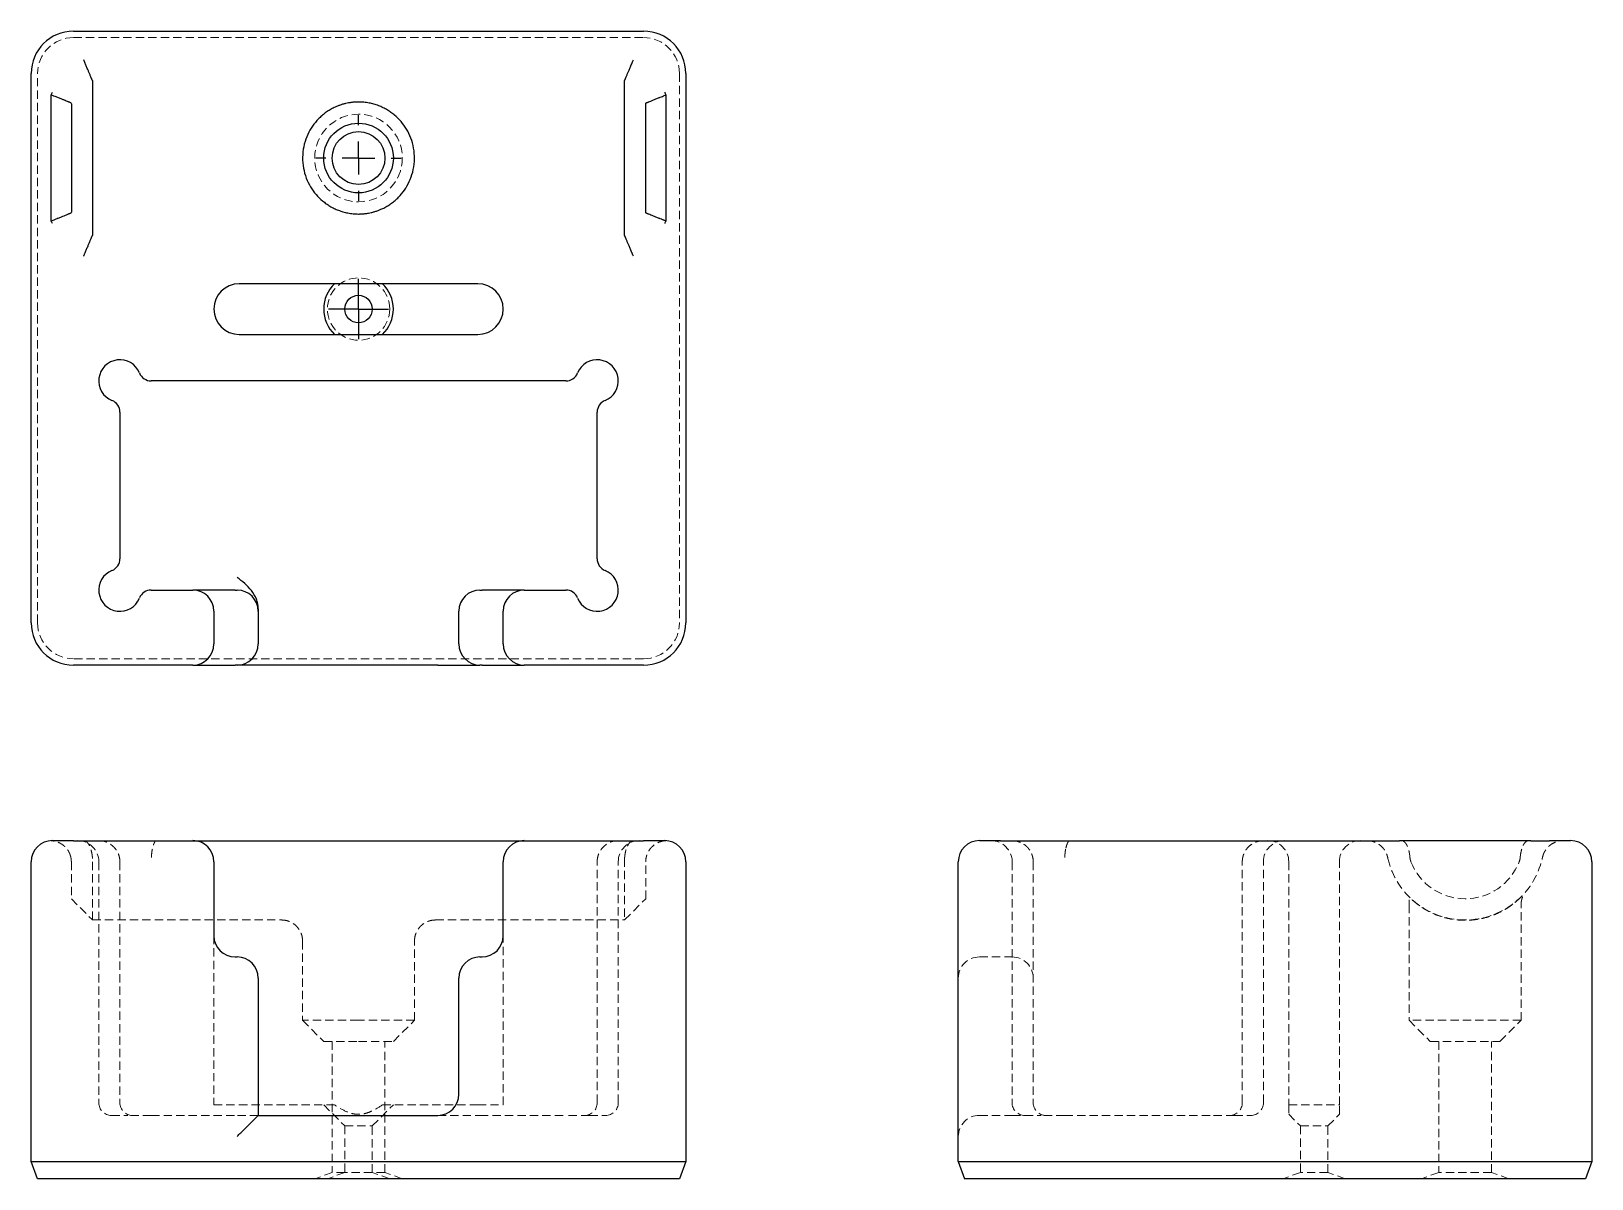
# Model space of a CAD drawing. Header units: millimetres. Extents: x 33 to 271, y 31 to 206.
import ezdxf

# ---------------------------------------------------------------- set-up
doc = ezdxf.new("R2010")
doc.units = ezdxf.units.MM
doc.linetypes.add('HIDDEN', pattern=[1.905, 1.27, -0.635])
doc.layers.add('10', color=7, linetype='Continuous')

# ---------------------------------------------------------------- blocks, each defined once
blk = doc.blocks.new('SW_CENTERMARKSYMBOL_0')
at = {"layer": '10', "color": 0}
for p, q in [((0, 5), (0, 6.53)), ((0, 0), (0, 2.5)), ((-5, 0), (-6.53, 0)), ((0, 0), (-2.5, 0)), ((0, 0), (0, -2.5)), ((0, 0), (2.5, 0)), ((5, 0), (6.53, 0)), ((0, -5), (0, -6.53))]:
    blk.add_line(p, q, dxfattribs=at)
blk = doc.blocks.new('SW_CENTERMARKSYMBOL_1')
at = {"layer": '10', "color": 0}
for p, q in [((0, 2.5), (0, 4.6)), ((0, 0), (0, 2.5)), ((-2.5, 0), (-4.6, 0)), ((0, 0), (-2.5, 0)), ((0, 0), (0, -2.5)), ((0, 0), (2.5, 0)), ((2.5, 0), (4.6, 0)), ((0, -2.5), (0, -4.6))]:
    blk.add_line(p, q, dxfattribs=at)

msp = doc.modelspace()

# ---------------------------------------------------------------- linework, layer by layer
at = {"color": 7, "linetype": 'Continuous', "lineweight": 25}
for p, q in [((39.45, 206.39), (126.55, 206.39)), ((33, 116.06), (33, 199.94)), ((42.35, 198.82), (42.35, 175.24)), ((123.65, 175.24), (123.65, 198.82)), ((133, 199.94), (133, 116.06)), ((36.06, 177.41), (36.06, 196.65)), ((129.94, 196.65), (129.94, 177.41)), ((39.13, 195.3), (39.13, 178.77)), ((126.87, 178.77), (126.87, 195.3)), ((101.23, 167.84), (64.77, 167.84)), ((64.77, 160.1), (101.23, 160.1)), ((114.67, 153), (51.33, 153)), ((46.55, 148.22), (46.55, 125.85)), ((119.45, 125.85), (119.45, 148.22)), ((51.33, 121.06), (57.68, 121.06)), ((64.13, 121.06), (57.68, 121.06)), ((64.13, 121.06), (64.45, 121.06)), ((101.55, 121.06), (101.87, 121.06)), ((108.32, 121.06), (101.87, 121.06)), ((108.32, 121.06), (114.67, 121.06)), ((60.9, 117.84), (60.9, 112.84)), ((67.68, 118.22), (67.68, 117.84)), ((67.68, 117.84), (67.68, 112.84)), ((98.32, 112.84), (98.32, 117.84)), ((105.1, 112.84), (105.1, 117.84)), ((57.68, 109.61), (39.45, 109.61)), ((57.68, 109.61), (64.13, 109.61)), ((64.45, 109.61), (64.13, 109.61)), ((95.1, 109.61), (64.45, 109.61)), ((95.1, 109.61), (101.55, 109.61)), ((101.87, 109.61), (101.55, 109.61)), ((101.87, 109.61), (108.32, 109.61)), ((126.55, 109.61), (108.32, 109.61)), ((39.45, 82.8), (36.23, 82.8)), ((39.45, 82.8), (57.68, 82.8)), ((57.68, 82.8), (108.32, 82.8)), ((108.32, 82.8), (126.55, 82.8)), ((129.77, 82.8), (126.55, 82.8)), ((181.06, 82.8), (177.84, 82.8)), ((181.06, 82.8), (242.01, 82.8)), ((261.65, 82.8), (242.41, 82.8)), ((262.06, 82.8), (264.94, 82.8)), ((268.16, 82.8), (264.94, 82.8)), ((33, 33.85), (33, 79.58)), ((60.9, 79.58), (60.9, 68.29)), ((105.1, 68.29), (105.1, 79.58)), ((133, 79.58), (133, 33.85)), ((174.61, 33.85), (174.61, 79.58)), ((271.39, 79.58), (271.39, 33.85)), ((64.13, 65.06), (64.45, 65.06)), ((101.55, 65.06), (101.87, 65.06)), ((67.68, 61.83), (67.68, 40.87)), ((98.32, 44.09), (98.32, 61.83)), ((67.68, 40.87), (95.1, 40.87)), ((33.97, 31.19), (33, 33.85)), ((33, 33.85), (39.45, 33.85)), ((39.45, 33.85), (126.55, 33.85)), ((126.55, 33.85), (133, 33.85)), ((133, 33.85), (132.03, 31.19)), ((174.61, 33.85), (181.06, 33.85)), ((174.61, 33.85), (175.58, 31.19)), ((181.06, 33.85), (264.94, 33.85)), ((264.94, 33.85), (271.39, 33.85)), ((271.39, 33.85), (270.42, 31.19)), ((39.45, 31.19), (33.97, 31.19)), ((126.55, 31.19), (39.45, 31.19)), ((132.03, 31.19), (126.55, 31.19)), ((181.06, 31.19), (175.58, 31.19)), ((264.94, 31.19), (181.06, 31.19)), ((270.42, 31.19), (264.94, 31.19))]:
    msp.add_line(p, q, dxfattribs=at)
at = {"color": 7, "linetype": 'HIDDEN', "lineweight": 18}
for p, q in [((39.45, 205.42), (126.55, 205.42)), ((33.97, 116.06), (33.97, 199.94)), ((132.03, 199.94), (132.03, 116.06)), ((126.55, 110.58), (39.45, 110.58)), ((39.13, 79.58), (39.13, 73.93)), ((42.35, 70.7), (42.35, 80.09)), ((43.32, 79.58), (43.32, 42.8)), ((46.55, 79.58), (46.55, 42.8)), ((119.45, 42.8), (119.45, 79.58)), ((122.68, 42.8), (122.68, 79.58)), ((123.65, 80.09), (123.65, 70.7)), ((126.87, 73.93), (126.87, 79.58)), ((182.84, 79.58), (182.84, 42.8)), ((186.06, 79.58), (186.06, 42.8)), ((218, 42.8), (218, 79.58)), ((221.23, 42.8), (221.23, 79.58)), ((225.1, 79.58), (225.1, 42.48)), ((232.84, 42.48), (232.84, 79.58)), ((39.13, 73.93), (42.35, 70.7)), ((123.65, 70.7), (126.87, 73.93)), ((243.48, 73.01), (243.48, 55.38)), ((260.58, 55.38), (260.58, 73.01)), ((42.35, 70.7), (71.24, 70.7)), ((94.76, 70.7), (123.65, 70.7)), ((60.9, 68.29), (60.9, 42.48)), ((74.45, 67.48), (74.45, 55.38)), ((91.55, 55.38), (91.55, 67.48)), ((105.1, 42.48), (105.1, 68.29)), ((177.84, 65.06), (182.84, 65.06)), ((83, 55.38), (74.45, 55.38)), ((74.45, 55.38), (77.68, 52.16)), ((91.55, 55.38), (83, 55.38)), ((88.32, 52.16), (91.55, 55.38)), ((260.58, 55.38), (243.48, 55.38)), ((243.48, 55.38), (246.71, 52.16)), ((257.35, 52.16), (260.58, 55.38)), ((77.68, 52.16), (83, 52.16)), ((78.97, 52.16), (78.97, 32.16)), ((83, 52.16), (88.32, 52.16)), ((87.03, 32.16), (87.03, 52.16)), ((246.71, 52.16), (257.35, 52.16)), ((248, 52.16), (248, 32.16)), ((256.06, 32.16), (256.06, 52.16)), ((45.26, 40.87), (47.74, 40.87)), ((51.33, 40.87), (47.74, 40.87)), ((51.33, 40.87), (64.45, 40.87)), ((60.9, 42.48), (64.77, 42.48)), ((64.77, 42.48), (79.35, 42.48)), ((77.68, 42.48), (80.9, 39.25)), ((85.1, 39.25), (88.32, 42.48)), ((86.65, 42.48), (101.23, 42.48)), ((101.23, 42.48), (105.1, 42.48)), ((101.55, 40.87), (114.67, 40.87)), ((118.26, 40.87), (114.67, 40.87)), ((118.26, 40.87), (120.74, 40.87)), ((177.84, 40.87), (182.84, 40.87)), ((184.77, 40.87), (187.26, 40.87)), ((190.85, 40.87), (187.26, 40.87)), ((190.85, 40.87), (213.22, 40.87)), ((216.8, 40.87), (213.22, 40.87)), ((216.8, 40.87), (219.29, 40.87)), ((225.1, 42.48), (232.84, 42.48)), ((225.1, 41.03), (226.87, 39.25)), ((231.06, 39.25), (232.84, 41.03)), ((80.9, 39.25), (85.1, 39.25)), ((80.9, 39.25), (80.9, 32.16)), ((85.1, 32.16), (85.1, 39.25)), ((226.87, 39.25), (231.06, 39.25)), ((226.87, 39.25), (226.87, 32.16)), ((231.06, 32.16), (231.06, 39.25)), ((78.97, 32.16), (76.31, 31.19)), ((80.9, 32.16), (78.24, 31.19)), ((80.9, 32.16), (78.97, 32.16)), ((85.1, 32.16), (80.9, 32.16)), ((87.03, 32.16), (85.1, 32.16)), ((87.76, 31.19), (85.1, 32.16)), ((89.69, 31.19), (87.03, 32.16)), ((226.87, 32.16), (224.21, 31.19)), ((231.06, 32.16), (226.87, 32.16)), ((233.72, 31.19), (231.06, 32.16)), ((248, 32.16), (245.34, 31.19)), ((256.06, 32.16), (248, 32.16)), ((258.72, 31.19), (256.06, 32.16))]:
    msp.add_line(p, q, dxfattribs=at)
for centre, radius in [((83, 187.03), 6.69), ((83, 163.97), 4.76)]:
    msp.add_circle(centre, radius, dxfattribs=at)
at = {"color": 7, "linetype": 'Continuous', "lineweight": 25}
for centre, radius in [((83, 187.03), 5.32), ((83, 187.03), 4.03), ((83, 163.97), 2.1)]:
    msp.add_circle(centre, radius, dxfattribs=at)
for centre, radius, start, end in [((39.45, 199.94), 6.45, 90, 180), ((126.55, 199.94), 6.45, 0, 90), ((64.77, 163.97), 3.87, 90, 270), ((83, 163.97), 5.32, 133.3418, 226.6582), ((83, 163.97), 5.32, 313.3418, 46.6582), ((101.23, 163.97), 3.87, 270, 90), ((46.55, 153), 3.23, 22.0243, 247.9757), ((119.45, 153), 3.23, 292.0243, 157.9757), ((51.33, 154.94), 1.94, 202.0243, 270), ((114.67, 154.94), 1.94, 270, 337.9757), ((44.61, 148.22), 1.94, 0, 67.9757), ((121.39, 148.22), 1.94, 112.0243, 180), ((46.55, 121.06), 3.23, 112.0243, 337.9757), ((44.61, 125.85), 1.94, 292.0243, 0), ((119.45, 121.06), 3.23, 202.0243, 67.9757), ((121.39, 125.85), 1.94, 180, 247.9757), ((51.33, 119.13), 1.94, 90, 157.9757), ((57.68, 117.84), 3.23, 0, 90), ((64.45, 117.84), 3.23, 0, 90), ((101.55, 117.84), 3.23, 90, 180), ((108.32, 117.84), 3.23, 90, 180), ((114.67, 119.13), 1.94, 22.0243, 90), ((39.45, 116.06), 6.45, 180, 270), ((126.55, 116.06), 6.45, 270, 0), ((57.68, 112.84), 3.23, 270, 0), ((64.45, 112.84), 3.23, 270, 0), ((101.55, 112.84), 3.23, 180, 270), ((108.32, 112.84), 3.23, 180, 270), ((36.23, 79.58), 3.23, 90, 180), ((57.68, 79.58), 3.23, 0, 90), ((108.32, 79.58), 3.23, 90, 180), ((129.77, 79.58), 3.23, 0, 90), ((177.84, 79.58), 3.23, 90, 180), ((268.16, 79.58), 3.23, 0, 90), ((64.13, 68.29), 3.23, 180, 270), ((101.87, 68.29), 3.23, 270, 0), ((64.45, 61.83), 3.23, 0, 90), ((101.55, 61.83), 3.23, 90, 180), ((95.1, 44.09), 3.23, 270, 0)]:
    msp.add_arc(centre, radius, start, end, dxfattribs=at)
at = {"color": 7, "linetype": 'HIDDEN', "lineweight": 18}
for centre, radius, start, end in [((39.45, 199.94), 5.48, 90, 180), ((126.55, 199.94), 5.48, 0, 90), ((39.45, 116.06), 5.48, 180, 270), ((126.55, 116.06), 5.48, 270, 0), ((40.1, 79.58), 3.23, 0, 90), ((125.9, 79.58), 3.23, 90, 180), ((179.61, 79.58), 3.23, 0, 90), ((182.84, 79.58), 3.23, 66.851, 87.6006), ((224.45, 79.58), 3.23, 90, 180), ((221.87, 79.58), 3.23, 0, 90), ((236.06, 79.58), 3.23, 90, 180), ((252.03, 82.8), 12.1, 192.9653, 347.0347), ((252.03, 82.8), 8.87, 201.3237, 338.6763), ((177.84, 61.83), 3.23, 90, 180), ((182.84, 61.83), 3.23, 0, 90), ((45.26, 42.8), 1.94, 180, 270), ((48.48, 42.8), 1.94, 180, 270), ((117.52, 42.8), 1.94, 270, 0), ((120.74, 42.8), 1.94, 270, 0), ((177.84, 37.64), 3.23, 90, 180), ((184.77, 42.8), 1.94, 180, 270), ((188, 42.8), 1.94, 180, 270), ((216.06, 42.8), 1.94, 270, 0), ((219.29, 42.8), 1.94, 270, 0)]:
    msp.add_arc(centre, radius, start, end, dxfattribs=at)
at = {"color": 7, "linetype": 'Continuous', "lineweight": 25}
for points, knots in [([(42.35, 198.86), (42.34, 198.87), (42.33, 198.89), (42.31, 198.94), (42.29, 198.99), (42.27, 199.05), (42.24, 199.12), (42.2, 199.2), (42.14, 199.35), (42.03, 199.61), (41.87, 200), (41.67, 200.46), (41.5, 200.87), (41.35, 201.22), (41.24, 201.48), (41.13, 201.75), (41.06, 201.92), (41.02, 202.01)], [0, 0, 0, 0, 0.034298, 0.069112, 0.104422, 0.140208, 0.176445, 0.213106, 0.250162, 0.369672, 0.500127, 0.612398, 0.750026, 0.812785, 0.874616, 0.937535, 1, 1, 1, 1]), ([(123.65, 198.86), (123.66, 198.87), (123.67, 198.89), (123.69, 198.94), (123.71, 198.99), (123.74, 199.05), (123.76, 199.12), (123.8, 199.2), (123.86, 199.35), (123.97, 199.61), (124.14, 200), (124.33, 200.46), (124.5, 200.88), (124.66, 201.26), (124.81, 201.61), (124.92, 201.87), (124.98, 202.01)], [0, 0, 0, 0, 0.034709, 0.069739, 0.105104, 0.140818, 0.176894, 0.213343, 0.250179, 0.371043, 0.50016, 0.617975, 0.750075, 0.81459, 0.897901, 1, 1, 1, 1]), ([(39.06, 195.45), (39.05, 195.46), (39.02, 195.47), (38.97, 195.49), (38.91, 195.51), (38.83, 195.54), (38.75, 195.58), (38.61, 195.64), (38.36, 195.73), (37.98, 195.88), (37.55, 196.06), (37.15, 196.22), (36.78, 196.37), (36.45, 196.5), (36.2, 196.6), (36.06, 196.65)], [0, 0, 0, 0, 0.04062, 0.081646, 0.123096, 0.164989, 0.20734, 0.250167, 0.371392, 0.500212, 0.618717, 0.750185, 0.818824, 0.902096, 1, 1, 1, 1]), ([(83, 195.58), (82.93, 195.58), (82.79, 195.58), (82.57, 195.57), (82.35, 195.56), (82.14, 195.54), (81.92, 195.51), (81.7, 195.48), (81.4, 195.43), (81.02, 195.35), (80.56, 195.23), (80.26, 195.13), (80.1, 195.07)], [0, 0, 0, 0, 0.0693238, 0.1392149, 0.2097923, 0.2811714, 0.3534638, 0.426777, 0.5012139, 0.6567546, 0.8228214, 1, 1, 1, 1]), ([(85.86, 178.98), (85.94, 179), (86.09, 179.06), (86.31, 179.15), (86.57, 179.26), (86.86, 179.4), (87.27, 179.62), (87.77, 179.93), (88.33, 180.34), (88.86, 180.79), (89.51, 181.46), (90.24, 182.41), (90.94, 183.74), (91.41, 185.26), (91.6, 186.9), (91.46, 188.56), (91.03, 190.1), (90.36, 191.46), (89.52, 192.62), (88.69, 193.44), (87.96, 194.01), (87.38, 194.39), (86.86, 194.67), (86.42, 194.87), (85.96, 195.06), (85.37, 195.26), (84.74, 195.41), (84.22, 195.5), (83.81, 195.55), (83.4, 195.58), (83.13, 195.58), (83, 195.58)], [0, 0, 0, 0, 0.010068, 0.020532, 0.031397, 0.0462, 0.062534, 0.093636, 0.124869, 0.156249, 0.187581, 0.250208, 0.312671, 0.37523, 0.437625, 0.499805, 0.562533, 0.624814, 0.687325, 0.749647, 0.780988, 0.812225, 0.843351, 0.859459, 0.874603, 0.907603, 0.937197, 0.953496, 0.969342, 0.984814, 1, 1, 1, 1]), ([(126.94, 195.45), (126.95, 195.46), (126.98, 195.47), (127.03, 195.49), (127.09, 195.51), (127.16, 195.54), (127.25, 195.58), (127.39, 195.64), (127.64, 195.73), (128.01, 195.88), (128.45, 196.06), (128.81, 196.2), (129.15, 196.34), (129.41, 196.44), (129.69, 196.55), (129.86, 196.62), (129.94, 196.65)], [0, 0, 0, 0, 0.040116, 0.080918, 0.122368, 0.164424, 0.207036, 0.250154, 0.36997, 0.500187, 0.61363, 0.750149, 0.792355, 0.874963, 0.944697, 1, 1, 1, 1]), ([(80.1, 195.07), (80.03, 195.05), (79.88, 194.99), (79.65, 194.9), (79.4, 194.79), (79.11, 194.65), (78.7, 194.43), (78.2, 194.12), (77.64, 193.7), (77.12, 193.25), (76.47, 192.58), (75.74, 191.63), (75.05, 190.3), (74.58, 188.78), (74.4, 187.13), (74.54, 185.48), (74.98, 183.94), (75.65, 182.59), (76.49, 181.43), (77.32, 180.62), (78.05, 180.05), (78.64, 179.67), (79.26, 179.33), (79.82, 179.09), (80.27, 178.93), (80.63, 178.82), (80.99, 178.72), (81.38, 178.64), (81.78, 178.57), (82.19, 178.52), (82.6, 178.49), (82.87, 178.49), (83, 178.48)], [0, 0, 0, 0, 0.009946, 0.020299, 0.031063, 0.045884, 0.062195, 0.093565, 0.124979, 0.156238, 0.187487, 0.250202, 0.312746, 0.375149, 0.437708, 0.500303, 0.562602, 0.625181, 0.687217, 0.749728, 0.780906, 0.812005, 0.845766, 0.874578, 0.890709, 0.905785, 0.921693, 0.936936, 0.953306, 0.969218, 0.984753, 1, 1, 1, 1]), ([(83, 178.48), (83.07, 178.48), (83.21, 178.49), (83.42, 178.49), (83.64, 178.51), (83.85, 178.53), (84.07, 178.55), (84.29, 178.58), (84.58, 178.63), (84.95, 178.71), (85.41, 178.82), (85.71, 178.92), (85.86, 178.98)], [0, 0, 0, 0, 0.069545, 0.139644, 0.210415, 0.281969, 0.354417, 0.427865, 0.502412, 0.657855, 0.823524, 1, 1, 1, 1]), ([(39.06, 178.61), (39.05, 178.61), (39.02, 178.6), (38.97, 178.57), (38.91, 178.55), (38.84, 178.52), (38.75, 178.49), (38.61, 178.43), (38.36, 178.33), (37.99, 178.18), (37.55, 178.01), (37.19, 177.86), (36.85, 177.73), (36.59, 177.62), (36.31, 177.51), (36.14, 177.44), (36.06, 177.41)], [0, 0, 0, 0, 0.040116, 0.080918, 0.122368, 0.164424, 0.207036, 0.250154, 0.36997, 0.500187, 0.61363, 0.750149, 0.792355, 0.874963, 0.944697, 1, 1, 1, 1]), ([(129.94, 177.41), (129.89, 177.43), (129.78, 177.47), (129.61, 177.54), (129.38, 177.63), (129.15, 177.73), (128.81, 177.86), (128.45, 178.01), (128.01, 178.18), (127.64, 178.33), (127.38, 178.44), (127.2, 178.51), (127.09, 178.55), (127, 178.59), (126.96, 178.6), (126.94, 178.61)], [0, 0, 0, 0, 0.035302, 0.076918, 0.125057, 0.207673, 0.249875, 0.386386, 0.499845, 0.630052, 0.749885, 0.81436, 0.877644, 0.939571, 1, 1, 1, 1]), ([(41.02, 172.05), (41.04, 172.1), (41.09, 172.21), (41.16, 172.39), (41.25, 172.6), (41.35, 172.84), (41.5, 173.19), (41.67, 173.61), (41.87, 174.07), (42.03, 174.46), (42.15, 174.74), (42.23, 174.93), (42.28, 175.05), (42.32, 175.14), (42.34, 175.18), (42.35, 175.21)], [0, 0, 0, 0, 0.03643, 0.078127, 0.125256, 0.187146, 0.250031, 0.383996, 0.499936, 0.630376, 0.7499, 0.814469, 0.877766, 0.939649, 1, 1, 1, 1]), ([(124.98, 172.05), (124.96, 172.11), (124.91, 172.22), (124.84, 172.38), (124.78, 172.53), (124.72, 172.67), (124.67, 172.79), (124.62, 172.9), (124.58, 173), (124.48, 173.25), (124.33, 173.6), (124.14, 174.06), (123.97, 174.46), (123.85, 174.74), (123.77, 174.93), (123.72, 175.04), (123.68, 175.14), (123.66, 175.18), (123.65, 175.21)], [0, 0, 0, 0, 0.040513, 0.07838, 0.113603, 0.146182, 0.176115, 0.203404, 0.228048, 0.250048, 0.382123, 0.499943, 0.629035, 0.749902, 0.814085, 0.877117, 0.939065, 1, 1, 1, 1]), ([(67.68, 118.22), (67.68, 118.47), (67.65, 118.72), (67.56, 119.21), (67.48, 119.45), (67.21, 120.15), (66.96, 120.58), (66.03, 121.78), (65.24, 122.39), (64.45, 123)], [0, 0, 0, 0, 0.125, 0.125, 0.25, 0.25, 0.5, 0.5, 1, 1, 1, 1]), ([(64.45, 37.64), (64.83, 38.02), (65.24, 38.43), (66.04, 39.22), (66.42, 39.61), (67.05, 40.24), (67.29, 40.48), (67.61, 40.8), (67.68, 40.87), (67.68, 40.87)], [0, 0, 0, 0, 0.25, 0.25, 0.5, 0.5, 0.75, 0.75, 1, 1, 1, 1])]:
    msp.add_open_spline(points, degree=3, knots=knots, dxfattribs=at)
for points in [[(42.35, 198.86), (42.35, 198.85), (42.35, 198.83), (42.35, 198.82)], [(123.65, 198.82), (123.65, 198.83), (123.65, 198.85), (123.65, 198.86)], [(36.06, 196.65), (36.12, 196.79), (36.17, 196.92), (36.23, 197.06)], [(129.77, 197.06), (129.83, 196.92), (129.88, 196.79), (129.94, 196.65)], [(39.06, 195.45), (39.11, 195.43), (39.13, 195.38), (39.13, 195.3)], [(126.87, 195.3), (126.87, 195.38), (126.89, 195.43), (126.94, 195.45)], [(36.23, 177.01), (36.17, 177.14), (36.12, 177.28), (36.06, 177.41)], [(39.13, 178.77), (39.13, 178.68), (39.11, 178.63), (39.06, 178.61)], [(126.94, 178.61), (126.89, 178.63), (126.87, 178.68), (126.87, 178.77)], [(129.94, 177.41), (129.88, 177.28), (129.83, 177.14), (129.77, 177.01)], [(42.35, 175.24), (42.35, 175.23), (42.35, 175.22), (42.35, 175.21)], [(123.65, 175.21), (123.65, 175.22), (123.65, 175.23), (123.65, 175.24)], [(242.41, 82.8), (242.28, 82.8), (242.14, 82.8), (242.01, 82.8)], [(262.06, 82.8), (261.92, 82.8), (261.79, 82.8), (261.65, 82.8)]]:
    msp.add_open_spline(points, degree=3, dxfattribs=at)
at = {"color": 7, "linetype": 'HIDDEN', "lineweight": 18}
for points, knots in [([(39.06, 80.24), (39.05, 80.3), (39.02, 80.41), (38.97, 80.58), (38.91, 80.76), (38.84, 80.92), (38.75, 81.09), (38.61, 81.35), (38.36, 81.69), (37.99, 82.05), (37.55, 82.36), (37.19, 82.54), (36.85, 82.66), (36.59, 82.73), (36.31, 82.78), (36.14, 82.79), (36.06, 82.8)], [0, 0, 0, 0, 0.040116, 0.080918, 0.122368, 0.164424, 0.207036, 0.250154, 0.36997, 0.500187, 0.61363, 0.750149, 0.792355, 0.874963, 0.944697, 1, 1, 1, 1]), ([(41.02, 82.8), (41.04, 82.8), (41.09, 82.8), (41.16, 82.79), (41.25, 82.76), (41.35, 82.71), (41.5, 82.6), (41.67, 82.42), (41.87, 82.12), (42.03, 81.75), (42.15, 81.37), (42.23, 81.05), (42.28, 80.79), (42.32, 80.53), (42.34, 80.34), (42.35, 80.25)], [0, 0, 0, 0, 0.03643, 0.078127, 0.125256, 0.187146, 0.250031, 0.383996, 0.499936, 0.630376, 0.7499, 0.814469, 0.877766, 0.939649, 1, 1, 1, 1]), ([(46.55, 79.58), (46.55, 79.81), (46.52, 80.04), (46.43, 80.48), (46.36, 80.7), (46.17, 81.1), (46.06, 81.29), (45.81, 81.64), (45.67, 81.8), (45.36, 82.08), (45.2, 82.21), (44.86, 82.42), (44.68, 82.51), (44.11, 82.73), (43.72, 82.8), (43.32, 82.8)], [0, 0, 0, 0, 0.125, 0.125, 0.25, 0.25, 0.375, 0.375, 0.5, 0.5, 0.625, 0.625, 0.75, 0.75, 1, 1, 1, 1]), ([(51.35, 80.26), (51.36, 80.45), (51.38, 80.64), (51.42, 81), (51.44, 81.17), (51.53, 81.65), (51.59, 81.92), (51.7, 82.25), (51.74, 82.35), (51.81, 82.51), (51.85, 82.58), (51.97, 82.75), (52.05, 82.8), (52.14, 82.8)], [0, 0, 0, 0, 0.125, 0.125, 0.25, 0.25, 0.5, 0.5, 0.625, 0.625, 0.75, 0.75, 1, 1, 1, 1]), ([(51.99, 82.74), (52, 82.75), (52.03, 82.77), (52.06, 82.79), (52.09, 82.8), (52.11, 82.8), (52.13, 82.8), (52.13, 82.8), (52.14, 82.8)], [0, 0, 0, 0, 0.283011, 0.51949, 0.709431, 0.852832, 0.949689, 1, 1, 1, 1]), ([(113.86, 82.8), (113.88, 82.8), (113.9, 82.8), (113.94, 82.79), (113.97, 82.77), (114, 82.75), (114.01, 82.74)], [0, 0, 0, 0, 0.249997, 0.499996, 0.749997, 1, 1, 1, 1]), ([(122.68, 82.8), (122.28, 82.8), (121.89, 82.73), (121.32, 82.51), (121.14, 82.42), (120.8, 82.21), (120.64, 82.08), (120.33, 81.8), (120.19, 81.64), (119.94, 81.29), (119.83, 81.1), (119.64, 80.7), (119.57, 80.48), (119.48, 80.04), (119.45, 79.81), (119.45, 79.58)], [0, 0, 0, 0, 0.25, 0.25, 0.375, 0.375, 0.5, 0.5, 0.625, 0.625, 0.75, 0.75, 0.875, 0.875, 1, 1, 1, 1]), ([(124.98, 82.8), (124.96, 82.8), (124.91, 82.8), (124.84, 82.79), (124.78, 82.77), (124.72, 82.74), (124.67, 82.72), (124.62, 82.69), (124.58, 82.66), (124.48, 82.58), (124.33, 82.42), (124.14, 82.12), (123.97, 81.75), (123.85, 81.38), (123.77, 81.05), (123.72, 80.79), (123.68, 80.53), (123.66, 80.35), (123.65, 80.25)], [0, 0, 0, 0, 0.040513, 0.07838, 0.113603, 0.146182, 0.176115, 0.203404, 0.228048, 0.250048, 0.382123, 0.499943, 0.629035, 0.749902, 0.814085, 0.877117, 0.939065, 1, 1, 1, 1]), ([(129.94, 82.8), (129.89, 82.79), (129.78, 82.79), (129.61, 82.77), (129.38, 82.72), (129.15, 82.66), (128.81, 82.54), (128.45, 82.36), (128.01, 82.05), (127.64, 81.69), (127.38, 81.32), (127.2, 81.01), (127.09, 80.76), (127, 80.5), (126.96, 80.33), (126.94, 80.24)], [0, 0, 0, 0, 0.035302, 0.076918, 0.125057, 0.207673, 0.249875, 0.386386, 0.499845, 0.630052, 0.749885, 0.81436, 0.877644, 0.939571, 1, 1, 1, 1]), ([(182.84, 82.8), (182.9, 82.8), (183.02, 82.8), (183.2, 82.78), (183.38, 82.76), (183.55, 82.72), (183.73, 82.68), (183.9, 82.62), (184.2, 82.51), (184.63, 82.28), (185.06, 81.94), (185.37, 81.59), (185.59, 81.27), (185.77, 80.94), (185.9, 80.61), (186, 80.26), (186.05, 79.92), (186.06, 79.69), (186.06, 79.58)], [0, 0, 0, 0, 0.035861, 0.071723, 0.107584, 0.143447, 0.179309, 0.215172, 0.251035, 0.376497, 0.500397, 0.577461, 0.652555, 0.72572, 0.796998, 0.866436, 0.934085, 1, 1, 1, 1]), ([(191.65, 82.8), (191.57, 82.8), (191.49, 82.75), (191.37, 82.58), (191.33, 82.51), (191.25, 82.35), (191.22, 82.25), (191.11, 81.92), (191.04, 81.65), (190.96, 81.17), (190.94, 81), (190.9, 80.64), (190.88, 80.45), (190.87, 80.26)], [0, 0, 0, 0, 0.25, 0.25, 0.375, 0.375, 0.5, 0.5, 0.75, 0.75, 0.875, 0.875, 1, 1, 1, 1]), ([(190.87, 80.26), (190.88, 80.45), (190.9, 80.64), (190.94, 81), (190.96, 81.17), (191.04, 81.65), (191.11, 81.92), (191.22, 82.25), (191.25, 82.35), (191.33, 82.51), (191.37, 82.58), (191.49, 82.75), (191.57, 82.8), (191.65, 82.8)], [0, 0, 0, 0, 0.125, 0.125, 0.25, 0.25, 0.5, 0.5, 0.625, 0.625, 0.75, 0.75, 1, 1, 1, 1]), ([(212.41, 82.8), (212.42, 82.8), (212.45, 82.8), (212.49, 82.79), (212.52, 82.77), (212.55, 82.75), (212.56, 82.74)], [0, 0, 0, 0, 0.249997, 0.499996, 0.749997, 1, 1, 1, 1]), ([(218, 79.58), (218, 79.64), (218, 79.76), (218.02, 79.94), (218.04, 80.12), (218.08, 80.3), (218.13, 80.48), (218.18, 80.65), (218.3, 80.96), (218.53, 81.39), (218.93, 81.87), (219.42, 82.28), (219.88, 82.52), (220.28, 82.67), (220.63, 82.75), (220.96, 82.8), (221.16, 82.8), (221.23, 82.8)], [0, 0, 0, 0, 0.035035, 0.070288, 0.105766, 0.141477, 0.177429, 0.213629, 0.250084, 0.370368, 0.49959, 0.614894, 0.749007, 0.805076, 0.87454, 0.963531, 1, 1, 1, 1]), ([(237.05, 82.8), (237.11, 82.8), (237.22, 82.8), (237.38, 82.79), (237.53, 82.77), (237.67, 82.74), (237.79, 82.72), (237.9, 82.69), (238, 82.66), (238.25, 82.58), (238.6, 82.42), (239.06, 82.12), (239.46, 81.75), (239.74, 81.38), (239.93, 81.05), (240.04, 80.79), (240.14, 80.53), (240.18, 80.35), (240.21, 80.25)], [0, 0, 0, 0, 0.040513, 0.07838, 0.113603, 0.146182, 0.176115, 0.203404, 0.228048, 0.250048, 0.382123, 0.499943, 0.629035, 0.749902, 0.814085, 0.877117, 0.939065, 1, 1, 1, 1]), ([(242.41, 82.8), (242.43, 82.79), (242.47, 82.79), (242.54, 82.77), (242.63, 82.72), (242.73, 82.66), (242.86, 82.54), (243.01, 82.36), (243.18, 82.05), (243.33, 81.69), (243.44, 81.32), (243.51, 81.01), (243.55, 80.76), (243.59, 80.5), (243.6, 80.33), (243.61, 80.24)], [0, 0, 0, 0, 0.035302, 0.076918, 0.125057, 0.207673, 0.249875, 0.386386, 0.499845, 0.630052, 0.749885, 0.81436, 0.877644, 0.939571, 1, 1, 1, 1]), ([(260.45, 80.24), (260.46, 80.3), (260.47, 80.41), (260.49, 80.58), (260.51, 80.76), (260.54, 80.92), (260.58, 81.09), (260.64, 81.35), (260.73, 81.69), (260.88, 82.05), (261.06, 82.36), (261.2, 82.54), (261.34, 82.66), (261.44, 82.73), (261.55, 82.78), (261.62, 82.79), (261.65, 82.8)], [0, 0, 0, 0, 0.040116, 0.080918, 0.122368, 0.164424, 0.207036, 0.250154, 0.36997, 0.500187, 0.61363, 0.750149, 0.792355, 0.874963, 0.944697, 1, 1, 1, 1]), ([(263.86, 80.25), (263.87, 80.31), (263.89, 80.41), (263.94, 80.56), (263.99, 80.72), (264.05, 80.87), (264.12, 81.01), (264.2, 81.16), (264.35, 81.41), (264.61, 81.75), (265, 82.12), (265.46, 82.42), (265.88, 82.61), (266.26, 82.72), (266.61, 82.79), (266.87, 82.8), (267.01, 82.8)], [0, 0, 0, 0, 0.034709, 0.069739, 0.105104, 0.140818, 0.176894, 0.213343, 0.250179, 0.371043, 0.50016, 0.617975, 0.750075, 0.81459, 0.897901, 1, 1, 1, 1]), ([(260.59, 74.22), (260.41, 74.05), (260.06, 73.71), (259.35, 73.11), (258.55, 72.55), (257.69, 72.05), (256.78, 71.61), (255.85, 71.26), (254.93, 70.99), (254.02, 70.81), (253.16, 70.69), (252.35, 70.65), (251.61, 70.65), (250.72, 70.71), (249.68, 70.86), (248.48, 71.17), (247.34, 71.58), (246.26, 72.11), (245.28, 72.7), (244.56, 73.25), (244.1, 73.63), (243.85, 73.83), (243.67, 73.95), (243.56, 73.98), (243.5, 73.9), (243.48, 73.71), (243.49, 73.43), (243.49, 73.14), (243.49, 72.99)], [0, 0, 0, 0, 0.0592441, 0.1147338, 0.1660559, 0.2134325, 0.2571504, 0.2970746, 0.3337666, 0.3670665, 0.3976249, 0.4256091, 0.451002, 0.4742559, 0.5175156, 0.56295, 0.6117925, 0.6636271, 0.7194061, 0.7787525, 0.8089299, 0.8388309, 0.8682662, 0.8967166, 0.9240885, 0.9504223, 0.9756849, 1, 1, 1, 1]), ([(260.58, 73), (260.58, 73.09), (260.59, 73.22), (260.61, 73.41), (260.63, 73.55), (260.66, 73.7), (260.69, 73.84), (260.73, 73.97), (260.79, 74.15), (260.84, 74.33), (260.87, 74.45), (260.85, 74.46), (260.84, 74.47)], [0, 0, 0, 0, 0.079791, 0.118402, 0.15658, 0.196762, 0.243419, 0.301545, 0.373217, 0.557641, 0.793802, 1, 1, 1, 1]), ([(71.23, 70.7), (71.42, 70.69), (71.83, 70.67), (72.43, 70.49), (73.01, 70.2), (73.52, 69.78), (73.94, 69.26), (74.24, 68.68), (74.42, 68.08), (74.44, 67.68), (74.45, 67.48)], [0, 0, 0, 0, 0.116511, 0.240005, 0.368636, 0.499998, 0.631361, 0.759992, 0.883487, 1, 1, 1, 1]), ([(91.55, 67.48), (91.56, 67.68), (91.58, 68.08), (91.76, 68.68), (92.06, 69.26), (92.48, 69.78), (92.99, 70.2), (93.57, 70.49), (94.17, 70.67), (94.58, 70.69), (94.77, 70.7)], [0, 0, 0, 0, 0.116516, 0.240011, 0.368641, 0.500001, 0.63136, 0.75999, 0.883485, 1, 1, 1, 1]), ([(67.68, 40.87), (67.68, 40.87), (67.65, 40.87), (67.56, 40.87), (67.48, 40.87), (67.21, 40.87), (66.96, 40.87), (66.03, 40.87), (65.24, 40.87), (64.45, 40.87)], [0, 0, 0, 0, 0.125, 0.125, 0.25, 0.25, 0.5, 0.5, 1, 1, 1, 1]), ([(86.65, 42.48), (86.11, 42.1), (85.55, 41.76), (84.65, 41.36), (84.34, 41.24), (83.85, 41.12), (83.69, 41.08), (83.35, 41.04), (83.18, 41.03), (82.68, 41.03), (82.35, 41.07), (81.7, 41.23), (81.38, 41.34), (80.47, 41.75), (79.9, 42.1), (79.35, 42.48)], [0, 0, 0, 0, 0.25, 0.25, 0.375, 0.375, 0.4375, 0.4375, 0.5, 0.5, 0.625, 0.625, 0.75, 0.75, 1, 1, 1, 1]), ([(95.1, 40.87), (95.1, 40.87), (95.18, 40.87), (95.44, 40.87), (95.61, 40.87), (95.7, 40.87), (95.75, 40.87), (95.78, 40.87), (95.79, 40.87), (95.79, 40.87), (95.8, 40.87), (95.98, 40.87), (96.3, 40.87), (96.75, 40.87), (97, 40.87), (97.13, 40.87), (97.18, 40.87), (97.22, 40.87), (97.24, 40.87), (97.54, 40.87), (97.99, 40.87), (98.56, 40.87), (98.86, 40.87), (99.01, 40.87), (99.08, 40.87), (99.12, 40.87), (99.14, 40.87), (99.95, 40.87), (100.74, 40.87), (101.55, 40.87)], [0, 0, 0, 0, 0.125, 0.1875, 0.21875, 0.234375, 0.242187, 0.246094, 0.248047, 0.248047, 0.25, 0.25, 0.375, 0.4375, 0.46875, 0.484375, 0.492187, 0.492187, 0.5, 0.5, 0.625, 0.6875, 0.71875, 0.734375, 0.742187, 0.742187, 0.75, 0.75, 1, 1, 1, 1]), ([(182.84, 40.87), (183.24, 40.87), (183.88, 40.87), (184.46, 40.87), (184.69, 40.87)], [0, 0, 0, 0, 0.614596, 1, 1, 1, 1]), ([(225.1, 42.48), (225.1, 42.1), (225.1, 41.76), (225.1, 41.35), (225.1, 41.24), (225.1, 41.11), (225.1, 41.08), (225.1, 41.04), (225.1, 41.03), (225.1, 41.03)], [0, 0, 0, 0, 0.5, 0.5, 0.75, 0.75, 0.875, 0.875, 1, 1, 1, 1]), ([(232.84, 41.03), (232.84, 41.03), (232.84, 41.07), (232.84, 41.23), (232.84, 41.35), (232.84, 41.75), (232.84, 42.1), (232.84, 42.48)], [0, 0, 0, 0, 0.25, 0.25, 0.5, 0.5, 1, 1, 1, 1])]:
    msp.add_open_spline(points, degree=3, knots=knots, dxfattribs=at)
for points in [[(39.13, 79.58), (39.13, 79.79), (39.11, 80.01), (39.06, 80.24)], [(42.35, 80.09), (42.35, 80.14), (42.35, 80.2), (42.35, 80.25)], [(123.65, 80.25), (123.65, 80.2), (123.65, 80.14), (123.65, 80.09)], [(126.94, 80.24), (126.89, 80.01), (126.87, 79.79), (126.87, 79.58)], [(240.21, 80.25), (240.22, 80.2), (240.23, 80.14), (240.24, 80.09)], [(243.61, 80.24), (243.63, 80.01), (243.68, 79.79), (243.77, 79.58)], [(260.3, 79.58), (260.38, 79.79), (260.43, 80.01), (260.45, 80.24)], [(263.82, 80.09), (263.83, 80.14), (263.85, 80.2), (263.86, 80.25)]]:
    msp.add_open_spline(points, degree=3, dxfattribs=at)

# ---------------------------------------------------------------- block references
at = {"layer": '10'}
for name, p in [('SW_CENTERMARKSYMBOL_0', (83, 187.03)), ('SW_CENTERMARKSYMBOL_1', (83, 163.97))]:
    msp.add_blockref(name, p, dxfattribs=at)

doc.saveas('drawing.dxf')
